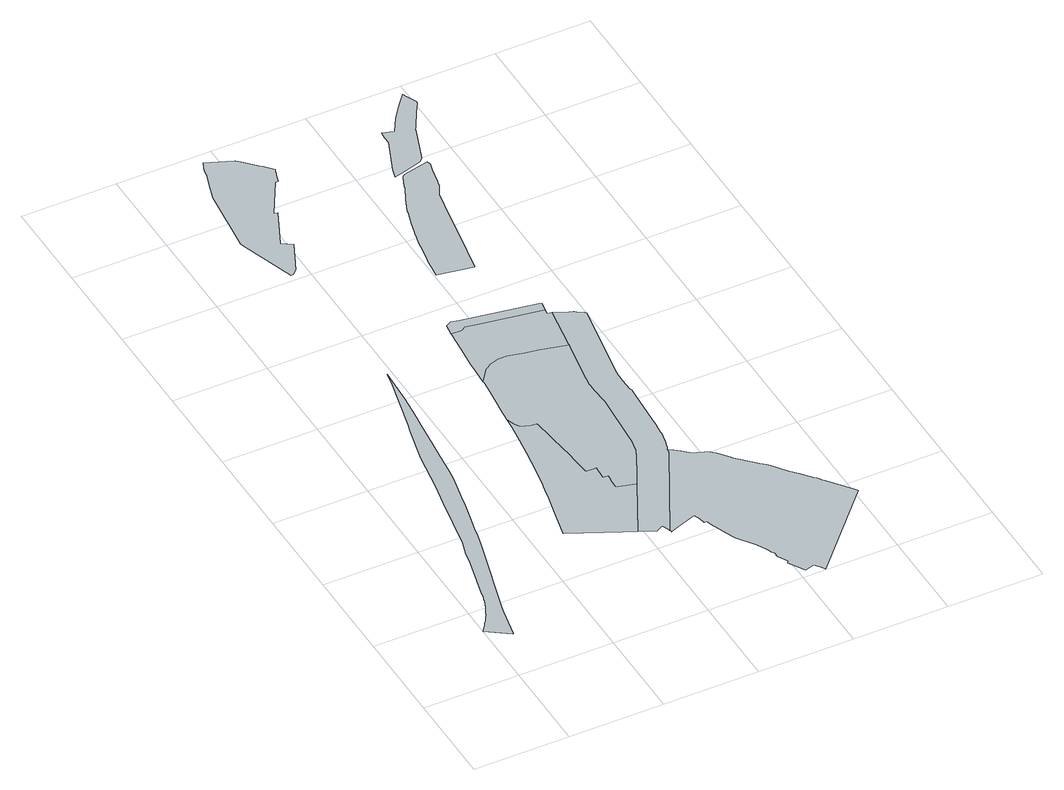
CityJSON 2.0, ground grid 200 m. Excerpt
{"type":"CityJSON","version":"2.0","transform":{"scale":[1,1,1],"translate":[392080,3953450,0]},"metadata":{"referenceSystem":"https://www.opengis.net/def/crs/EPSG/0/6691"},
"CityObjects":{
"object1":{"type":"GenericCityObject","attributes":{"class":"18","urbanPlanType":"21","prefecture":"13","city":"13100"},"geometry":[{"type":"MultiSurface","lod":"0","boundaries":[[[0,1,2,3,4,5,6,7,8,9,10,11,12,13,14,15,16,17,18,19,20,21,22,23,24,25,26,27,28,29,30,31,32,33,34,35,36,37,38,39,40,41,42,43,44,45,46,47]]]}]},
"object2":{"type":"GenericCityObject","attributes":{"class":"18","urbanPlanType":"21","prefecture":"13","city":"13100"},"geometry":[{"type":"MultiSurface","lod":"0","boundaries":[[[48,49,50,51,52,53,54,55,56,57,58,59,60,61,62,63,64,65,66,67,68,69,70,71,72,73,74,75,76,77,78,79,80,81,82,83,84,85,86]]]}]},
"object3":{"type":"GenericCityObject","attributes":{"class":"18","urbanPlanType":"21","prefecture":"13","city":"13100"},"geometry":[{"type":"MultiSurface","lod":"0","boundaries":[[[87,88,89,90,91,92,93,94,95,96,97,98,99,100,101,102,103,104,105,106,107,68,67,66,65,64,63,62,61,60,59,58,57,56,55,54,53,52,51,50,49,48,86,108,109,110,111,112,113,114,115,116,117,118,119,120,121,122,123,124,125,126,127,128,129,130,131,132,133,134,135,136,137,138,139,140,141,142,143,144,145,146,147,148,149,150,151,152,153,154,155,156,157]]]}]},
"object4":{"type":"GenericCityObject","attributes":{"class":"18","urbanPlanType":"21","prefecture":"13","city":"13100"},"geometry":[{"type":"MultiSurface","lod":"0","boundaries":[[[158,159,160,161,162,163,164,165,166,167,168,169,170,171,172,173,174,175,176,177,178,179,180,181,182,183,184,185,186,187,188,189,190]]]}]},
"object5":{"type":"GenericCityObject","attributes":{"class":"18","urbanPlanType":"21","prefecture":"13","city":"13100"},"geometry":[{"type":"MultiSurface","lod":"0","boundaries":[[[191,192,193,194,195,196,197,198,199,200,157,156,155,154,153,152,151,150,149,148,147,146,145,144,143,142,141,140,139,138,137,136,135,134,133,132,131,130,129,128,127,126,125,124,123,122,121,120,119,118,117,116,115,114,113,112,111,110,109,108,86,85,201,202,203,204,205,206,207,208,209,210,211,212,213,214,215,216,217,218,219,220,221,222,223,224,225,226,227,228,229,230,231,232,233,234,235,236,237,238,239,240,241,242,243,244,245,246,247,248,249,250,251,252,253]]]}]},
"object6":{"type":"GenericCityObject","attributes":{"class":"18","urbanPlanType":"21","prefecture":"13","city":"13100"},"geometry":[{"type":"MultiSurface","lod":"0","boundaries":[[[254,255,256,257,258,259,260,261,262,263,264,265,266,267,268,269,270,271,272,273,274,275,276,277,278,208,207,206,205,279,280,281,282,283,284,285,286,287,288,289,290,291,292,293,294,295,296,297,298,299,300,301,302,303,304,305,306,307,308,309,310]]]}]},
"object7":{"type":"GenericCityObject","attributes":{"class":"18","urbanPlanType":"21","prefecture":"13","city":"13100"},"geometry":[{"type":"MultiSurface","lod":"0","boundaries":[[[311,312,313,314,315,316,317,318,319,320,321,322,103,102,101,100,99,98,97,96,95,94,93,92,91,90,89,88,87,157,200,199,323,324,325]]]}]},
"object8":{"type":"GenericCityObject","attributes":{"class":"18","urbanPlanType":"21","prefecture":"13","city":"13100"},"geometry":[{"type":"MultiSurface","lod":"0","boundaries":[[[326,327,328,329,315,314,313,312,311,325,330]]]}]},
"object9":{"type":"GenericCityObject","attributes":{"class":"18","urbanPlanType":"21","prefecture":"13","city":"13100"},"geometry":[{"type":"MultiSurface","lod":"0","boundaries":[[[331,332,333,334,335,336,337,338,339,340,341,342,343,344,345,346,347,348,349,350,351,352,353,354,355,356,357,358,359,360,361,362,363,364,365,366,367,368,369,370]]]}]},
"object10":{"type":"GenericCityObject","attributes":{"class":"18","urbanPlanType":"21","prefecture":"13","city":"13100"},"geometry":[{"type":"MultiSurface","lod":"0","boundaries":[[[371,372,373,374,375,376,377,378,379,380,381,382,383,384,385,386,387,388,389,390,391,392,393,394,395]]]}]}
},
"vertices":[
[48,111,0],[60,172,0],[64,187,0],[109,346,0],[115,366,0],[121,389,0],[126,412,0],[133,442,0],[141,478,0],[146,503,0],[151,523,0],[158,557,0],[160,568,0],[161,579,0],[167,631,0],[170,662,0],[177,721,0],[180,743,0],[180,747,0],[180,750,0],[185,801,0],[187,824,0],[190,879,0],[186,857,0],[156,733,0],[151,714,0],[132,637,0],[118,552,0],[109,504,0],[87,385,0],[78,356,0],[72,327,0],[50,239,0],[49,232,0],[46,224,0],[44,217,0],[41,209,0],[38,202,0],[35,195,0],[31,188,0],[28,181,0],[24,174,0],[20,167,0],[15,161,0],[11,154,0],[6,148,0],[1,142,0],[47,109,0],
[414,394,0],[414,403,0],[415,415,0],[416,418,0],[417,428,0],[406,429,0],[408,459,0],[402,459,0],[386,459,0],[384,487,0],[380,527,0],[379,531,0],[374,581,0],[370,620,0],[369,622,0],[354,625,0],[348,627,0],[343,629,0],[337,634,0],[331,643,0],[326,659,0],[324,636,0],[320,606,0],[317,582,0],[314,558,0],[309,530,0],[303,497,0],[300,476,0],[298,465,0],[296,459,0],[292,439,0],[289,424,0],[275,366,0],[267,329,0],[265,322,0],[333,289,0],[365,273,0],[390,261,0],[453,383,0],
[472,809,0],[446,814,0],[424,819,0],[412,821,0],[411,821,0],[410,821,0],[406,821,0],[400,821,0],[394,821,0],[388,820,0],[383,818,0],[374,815,0],[369,812,0],[365,809,0],[359,805,0],[352,796,0],[338,776,0],[338,774,0],[336,745,0],[333,722,0],[328,680,0],[463,403,0],[492,459,0],[494,464,0],[496,469,0],[500,485,0],[501,490,0],[502,495,0],[502,500,0],[503,505,0],[503,511,0],[511,616,0],[511,620,0],[511,624,0],[511,628,0],[509,656,0],[509,658,0],[509,659,0],[509,660,0],[509,661,0],[509,662,0],[509,664,0],[509,665,0],[509,666,0],[509,667,0],[509,668,0],[509,670,0],[509,671,0],[509,672,0],[509,673,0],[509,674,0],[509,676,0],[509,677,0],[509,678,0],[509,679,0],[509,681,0],[509,682,0],[510,683,0],[510,684,0],[510,685,0],[510,687,0],[510,688,0],[510,689,0],[510,690,0],[511,691,0],[511,692,0],[511,694,0],[511,695,0],[511,696,0],[526,783,0],[529,796,0],
[165,1214,0],[170,1215,0],[180,1225,0],[211,1291,0],[190,1305,0],[227,1385,0],[220,1388,0],[264,1465,0],[270,1465,0],[271,1469,0],[274,1477,0],[277,1485,0],[280,1494,0],[282,1498,0],[275,1504,0],[265,1516,0],[263,1518,0],[251,1531,0],[235,1547,0],[231,1551,0],[227,1554,0],[172,1578,0],[163,1557,0],[163,1555,0],[162,1551,0],[162,1548,0],[161,1544,0],[159,1538,0],[152,1516,0],[144,1492,0],[141,1481,0],[124,1339,0],[126,1333,0],
[598,864,0],[593,867,0],[589,870,0],[585,873,0],[581,875,0],[581,876,0],[573,879,0],[552,889,0],[545,892,0],[529,798,0],[418,248,0],[423,245,0],[438,254,0],[444,240,0],[445,236,0],[547,434,0],[549,440,0],[550,444,0],[551,446,0],[552,449,0],[553,451,0],[554,456,0],[556,462,0],[557,467,0],[559,473,0],[560,479,0],[561,484,0],[562,490,0],[562,495,0],[563,501,0],[563,507,0],[564,517,0],[565,535,0],[570,612,0],[571,617,0],[571,622,0],[571,626,0],[570,631,0],[569,659,0],[569,661,0],[569,662,0],[569,663,0],[569,664,0],[569,665,0],[569,667,0],[569,668,0],[569,669,0],[569,670,0],[569,671,0],[569,673,0],[569,674,0],[569,675,0],[569,676,0],[569,677,0],[569,679,0],[570,680,0],[570,681,0],[570,682,0],[570,683,0],[570,685,0],[570,686,0],[599,850,0],[601,861,0],
[803,181,0],[767,228,0],[766,229,0],[759,239,0],[757,241,0],[755,243,0],[736,265,0],[719,284,0],[697,313,0],[696,314,0],[695,316,0],[692,319,0],[682,328,0],[676,334,0],[646,366,0],[643,370,0],[625,392,0],[621,397,0],[620,397,0],[617,400,0],[608,405,0],[584,415,0],[582,417,0],[570,428,0],[559,437,0],[446,233,0],[446,231,0],[456,235,0],[505,253,0],[510,239,0],[512,226,0],[518,227,0],[522,213,0],[522,211,0],[526,202,0],[534,181,0],[541,163,0],[543,159,0],[569,123,0],[571,119,0],[573,116,0],[581,98,0],[583,93,0],[587,87,0],[587,80,0],[586,79,0],[587,77,0],[587,76,0],[598,55,0],[599,54,0],[596,52,0],[595,51,0],[615,17,0],[635,22,0],[644,11,0],[649,2,0],[809,173,0],
[532,906,0],[406,928,0],[382,932,0],[372,925,0],[350,926,0],[350,924,0],[350,920,0],[347,904,0],[347,898,0],[344,864,0],[341,832,0],[341,824,0],[537,894,0],[535,895,0],[537,905,0],
[536,926,0],[382,953,0],[365,957,0],[353,950,0],[540,925,0],
[494,1159,0],[505,1221,0],[511,1256,0],[512,1261,0],[518,1291,0],[530,1314,0],[531,1319,0],[532,1324,0],[540,1360,0],[542,1368,0],[543,1372,0],[544,1376,0],[542,1385,0],[488,1372,0],[487,1371,0],[485,1370,0],[484,1369,0],[483,1368,0],[482,1366,0],[472,1343,0],[470,1337,0],[456,1308,0],[444,1279,0],[441,1268,0],[435,1249,0],[432,1239,0],[429,1228,0],[427,1220,0],[425,1211,0],[423,1201,0],[419,1186,0],[417,1175,0],[413,1154,0],[410,1136,0],[409,1130,0],[406,1104,0],[404,1089,0],[455,1080,0],[479,1076,0],[488,1125,0],
[596,1528,0],[605,1543,0],[605,1548,0],[596,1569,0],[595,1571,0],[592,1577,0],[578,1560,0],[566,1546,0],[556,1532,0],[549,1522,0],[529,1490,0],[506,1498,0],[504,1482,0],[505,1467,0],[475,1396,0],[469,1375,0],[475,1376,0],[486,1379,0],[530,1391,0],[538,1398,0],[566,1476,0],[566,1477,0],[568,1480,0],[569,1482,0],[592,1522,0]
]}
